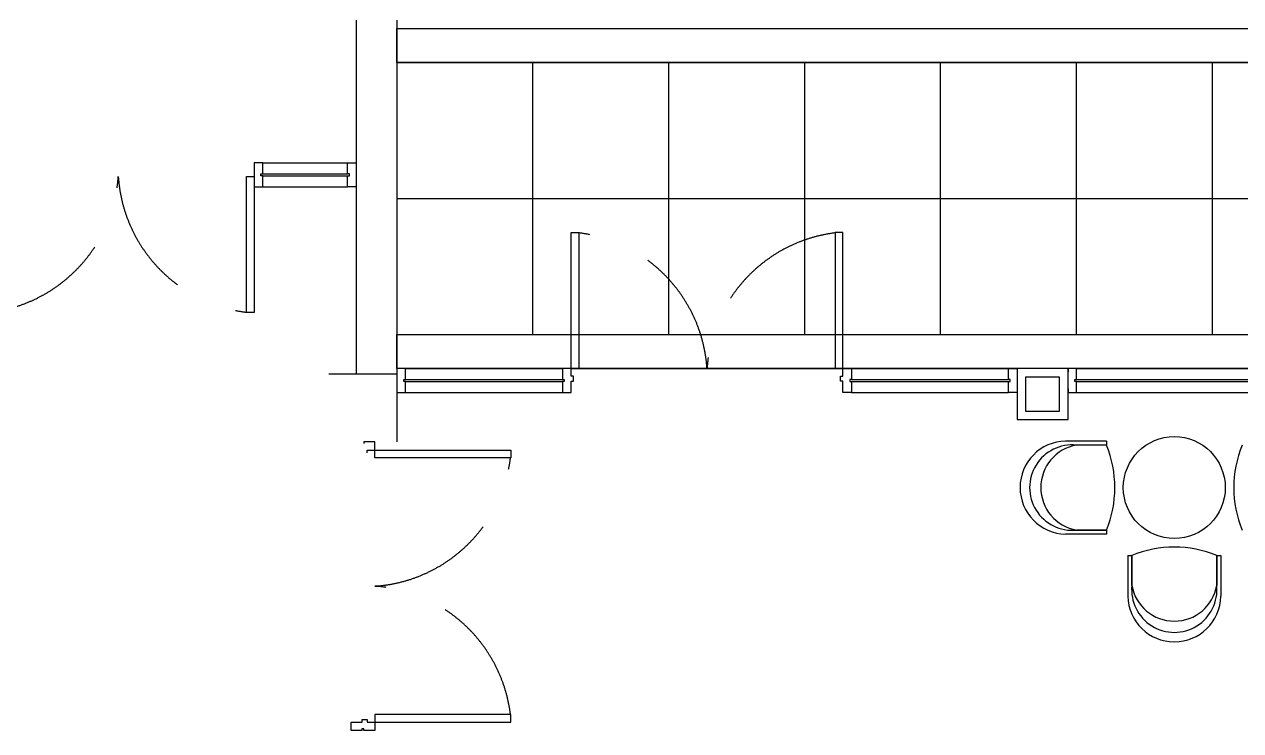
# Model space of a CAD drawing. Header units: millimetres. Extents: x 526420 to 928802, y 401925 to 509768.
# Drawn here: x 902939 to 910098, y 420059 to 424214 of the extents above; entities that cross this region are included whole.
import ezdxf

# ---------------------------------------------------------------- set-up
doc = ezdxf.new("R2010")
doc.units = ezdxf.units.MM
doc.header["$LTSCALE"] = 3000
doc.header["$MEASUREMENT"] = 0
doc.linetypes.add('DASHED2', pattern=[0.375, 0.25, -0.125])
doc.layers.get('0').update_dxf_attribs({"linetype": 'CONTINUOUS'})
for name, color, linetype in [('D-GJG', 7, 'CONTINUOUS'), ('D-WALL', 7, 'CONTINUOUS'), ('P-DOOR', 7, 'CONTINUOUS'), ('P-FURNI-I', 7, 'CONTINUOUS')]:
    doc.layers.add(name, color=color, linetype=linetype)

msp = doc.modelspace()

# ---------------------------------------------------------------- linework, layer by layer
at = {"color": 0}
for p, q in [((909308.2, 421763), (909067.9, 421763)), ((909131.7, 421739), (909308.2, 421739.7)), ((909308.2, 421739.7), (909131.7, 421739)), ((909308.2, 421739), (909131.7, 421739)), ((909308.2, 421763), (909308.2, 421739.7)), ((909131.7, 421239), (909308.2, 421239)), ((909131.7, 421239), (909308.2, 421239)), ((909308.2, 421238.3), (909131.8, 421238.9)), ((909308.2, 421239), (909308.2, 421214.9)), ((909308.2, 421214.9), (909067.9, 421214.9)), ((909433.6, 421089.7), (909457, 421089.7)), ((909433.6, 421089.7), (909433.6, 420849.5)), ((909457.6, 420913.2), (909457, 421089.7)), ((909457, 421089.7), (909457.6, 420913.2)), ((909457.6, 421089.8), (909457.6, 420913.2)), ((909957.7, 420913.2), (909957.7, 421089.8)), ((909957.7, 421089.8), (909981.7, 421089.8)), ((909957.7, 420913.2), (909957.7, 421089.8)), ((909958.4, 421089.8), (909957.7, 420913.3)), ((909981.7, 421089.8), (909981.7, 420849.5))]:
    msp.add_line(p, q, dxfattribs=at)
for centre, radius, start, end in [((909074, 421489), 274.1, 91.25521, 268.74367), ((909107.1, 421489), 251.2, 84.38621, 275.61267), ((909175.8, 421489), 253.9, 99.99951, 259.99937), ((908699.2, 421489), 658.4, 337.68251, 22.31638), ((910715.9, 421489), 658.4, 157.68362, 202.31749), ((909707.6, 420480.7), 658.4, 67.68251, 112.31638), ((909707.6, 420888.6), 251.2, 174.38621, 5.61267), ((909707.6, 420957.3), 253.9, 189.99951, 349.99937), ((909707.6, 420855.5), 274.1, 181.25521, 358.74367)]:
    msp.add_arc(centre, radius, start, end, dxfattribs=at)
at = {"layer": 'D-GJG', "color": 0, "ltscale": 2}
for p, q in [((904342.2, 423399), (904292.2, 423399)), ((904292.2, 423399), (904292.2, 423334)), ((904342.2, 423399), (904292.2, 423399)), ((904292.2, 423399), (904292.2, 423334)), ((904342.2, 423399.1), (904842.2, 423399)), ((904342.2, 423335), (904342.2, 423399)), ((904342.2, 423335), (904342.2, 423399)), ((904842.2, 423335.1), (904842.2, 423399.1)), ((904842.2, 423399.1), (904892.2, 423399.1)), ((904892.2, 423399.1), (904892.2, 423379.1)), ((904292.2, 423334), (904292.2, 423334)), ((904292.2, 423334), (904292.2, 423304)), ((904292.2, 423334), (904292.2, 423334)), ((904292.2, 423334), (904292.2, 423304)), ((904332.2, 423323), (904332.2, 423335)), ((904332.2, 423335), (904342.2, 423335)), ((904332.2, 423323), (904332.2, 423335)), ((904332.2, 423335), (904342.2, 423335)), ((904342.2, 423323), (904332.2, 423323)), ((904342.2, 423323), (904332.2, 423323)), ((904342.2, 423335), (904842.2, 423335)), ((904342.2, 423259), (904342.2, 423323)), ((904342.2, 423323), (904842.2, 423323)), ((904342.2, 423259), (904342.2, 423323)), ((904852.2, 423335.1), (904842.2, 423335.1)), ((904842.2, 423259.1), (904842.2, 423323.1)), ((904842.2, 423323.1), (904852.2, 423323.1)), ((904852.2, 423323.1), (904852.2, 423335.1)), ((904292.2, 423304), (904292.2, 423304)), ((904292.2, 423304), (904292.2, 423259)), ((904292.2, 423304), (904292.2, 423304)), ((904292.2, 423304), (904292.2, 423259)), ((904292.2, 423259), (904342.2, 423259)), ((904292.2, 423259), (904342.2, 423259)), ((904342.2, 423259.1), (904842.2, 423259)), ((904892.2, 423259.1), (904842.2, 423259.1)), ((904892.2, 423279.1), (904892.2, 423259.1)), ((905182.2, 422189.1), (905132.2, 422189.1)), ((905132.2, 422189.1), (905132.2, 422169.1)), ((905182.2, 422125.1), (905182.2, 422189.1)), ((905182.2, 422189.1), (906107.2, 422189.1)), ((906107.2, 422189.1), (906107.2, 422125.1)), ((906157.2, 422189.1), (906107.2, 422189.1)), ((906157.2, 422144.1), (906157.2, 422189.1)), ((907757.2, 422144.1), (907757.2, 422189.1)), ((907757.2, 422189.1), (907807.2, 422189.1)), ((907757.2, 422144.1), (907757.2, 422189.1)), ((907757.2, 422189.1), (907807.2, 422189.1)), ((907807.2, 422189.1), (908732.2, 422189)), ((907807.2, 422189.1), (907807.2, 422125.1)), ((907807.2, 422189.1), (907807.2, 422125.1)), ((908732.2, 422125.1), (908732.2, 422189.1)), ((908732.2, 422189.1), (908782.2, 422189.1)), ((908782.2, 422189.1), (908782.2, 422169.1)), ((909132.2, 422189.1), (909082.2, 422189.1)), ((909082.2, 422189.1), (909082.2, 422169.1)), ((909132.2, 422189.1), (915992.3, 422189.1)), ((909132.2, 422125.1), (909132.2, 422189.1)), ((905172.2, 422113.1), (905172.2, 422125.1)), ((905172.2, 422125.1), (905182.2, 422125.1)), ((905182.2, 422113.1), (905172.2, 422113.1)), ((905182.2, 422125.1), (906107.2, 422125.1)), ((905182.2, 422049.1), (905182.2, 422113.1)), ((905182.2, 422113.1), (906107.2, 422113.1)), ((906107.2, 422125.1), (906117.2, 422125.1)), ((906117.2, 422113.1), (906107.2, 422113.1)), ((906107.2, 422113.1), (906107.2, 422049.1)), ((906117.2, 422125.1), (906117.2, 422113.1)), ((906172.2, 422144.1), (906157.2, 422144.1)), ((906157.2, 422049.1), (906157.2, 422114.1)), ((906157.2, 422114.1), (906172.2, 422114.1)), ((906172.2, 422114.1), (906172.2, 422144.1)), ((907742.2, 422114.1), (907742.2, 422144.1)), ((907742.2, 422144.1), (907757.2, 422144.1)), ((907742.2, 422114.1), (907742.2, 422144.1)), ((907742.2, 422144.1), (907757.2, 422144.1)), ((907757.2, 422114.1), (907742.2, 422114.1)), ((907757.2, 422114.1), (907742.2, 422114.1)), ((907757.2, 422049.1), (907757.2, 422114.1)), ((907757.2, 422049.1), (907757.2, 422114.1)), ((907807.2, 422125.1), (907797.2, 422125.1)), ((907797.2, 422125.1), (907797.2, 422113.1)), ((907807.2, 422125.1), (907797.2, 422125.1)), ((907797.2, 422125.1), (907797.2, 422113.1)), ((907797.2, 422113.1), (907807.2, 422113.1)), ((907797.2, 422113.1), (907807.2, 422113.1)), ((907807.2, 422125.1), (908732.2, 422125)), ((907807.2, 422113.1), (908732.2, 422113)), ((907807.2, 422113.1), (907807.2, 422049.1)), ((907807.2, 422113.1), (907807.2, 422049.1)), ((908742.2, 422125.1), (908732.2, 422125.1)), ((908732.2, 422049.1), (908732.2, 422113.1)), ((908732.2, 422113.1), (908742.2, 422113.1)), ((908742.2, 422113.1), (908742.2, 422125.1)), ((909122.2, 422113.1), (909122.2, 422125.1)), ((909122.2, 422125.1), (909132.2, 422125.1)), ((909132.2, 422113.1), (909122.2, 422113.1)), ((909132.2, 422125.1), (912742.2, 422125)), ((909132.2, 422113.1), (912732.2, 422113)), ((909132.2, 422049.1), (909132.2, 422113.1)), ((905132.2, 422069.1), (905132.2, 422049.1)), ((905132.2, 422049.1), (905182.2, 422049.1)), ((905182.2, 422049.1), (906107.2, 422049.1)), ((906107.2, 422049.1), (906157.2, 422049.1)), ((907807.2, 422049.1), (907757.2, 422049.1)), ((907807.2, 422049.1), (907757.2, 422049.1)), ((907807.2, 422049.1), (908732.2, 422049)), ((908782.2, 422049.1), (908732.2, 422049.1)), ((908782.2, 422069.1), (908782.2, 422049.1)), ((909082.2, 422069.1), (909082.2, 422049.1)), ((909082.2, 422049.1), (909132.2, 422049.1)), ((909132.2, 422049.1), (912732.2, 422049.1)), ((905002.2, 421759.1), (904938.2, 421759.1)), ((904938.2, 421759.1), (904938.2, 421749.1)), ((905002.2, 421709.1), (905002.2, 421759.1)), ((904957.2, 421694.1), (904957.2, 421709.1)), ((904957.2, 421709.1), (905002.2, 421709.1)), ((904862.2, 420059.1), (904862.2, 420109.1)), ((904862.2, 420109.1), (904927.2, 420109.1)), ((904862.2, 420059.1), (904862.2, 420109.1)), ((904862.2, 420109.1), (904927.2, 420109.1)), ((904927.2, 420109.1), (904927.2, 420124.1)), ((904927.2, 420124.1), (904957.2, 420124.1)), ((904927.2, 420109.1), (904927.2, 420124.1)), ((904927.2, 420124.1), (904957.2, 420124.1)), ((904957.2, 420124.1), (904957.2, 420109.1)), ((904957.2, 420124.1), (904957.2, 420109.1)), ((904957.2, 420109.1), (905002.2, 420109.1)), ((904957.2, 420109.1), (905002.2, 420109.1)), ((905002.2, 420109.1), (905002.2, 420059.1)), ((905002.2, 420109.1), (905002.2, 420059.1)), ((904926.2, 420059.1), (904862.2, 420059.1)), ((904926.2, 420059.1), (904862.2, 420059.1)), ((904938.2, 420069.1), (904926.2, 420069.1)), ((904926.2, 420069.1), (904926.2, 420059.1)), ((904938.2, 420069.1), (904926.2, 420069.1)), ((904926.2, 420069.1), (904926.2, 420059.1)), ((904938.2, 420059.1), (904938.2, 420069.1)), ((904938.2, 420059.1), (904938.2, 420069.1)), ((905002.2, 420059.1), (904938.2, 420059.1)), ((905002.2, 420059.1), (904938.2, 420059.1))]:
    msp.add_line(p, q, dxfattribs=at)
at = {"layer": 'D-WALL', "color": 0, "ltscale": 100}
for p, q in [((904892.2, 424239.1), (904892.2, 422159.1)), ((905132.2, 424239.1), (905132.2, 422159.1)), ((904732.2, 422159.1), (905132.2, 422159.1)), ((905132.2, 422159.1), (905132.2, 421759.1)), ((909082.2, 422189.1), (908782.2, 422189.1)), ((908782.2, 422189.1), (908782.2, 421889.1)), ((909082.2, 421889.1), (909082.2, 422189.1)), ((909032.2, 422139.1), (908832.2, 422139.1)), ((908832.2, 422139.1), (908832.2, 421939.1)), ((909032.2, 421939.1), (909032.2, 422139.1)), ((908782.2, 421889.1), (909082.2, 421889.1)), ((908832.2, 421939.1), (909032.2, 421939.1))]:
    msp.add_line(p, q, dxfattribs=at)
at = {"layer": 'P-DOOR', "color": 0}
for p, q in [((904247.2, 422519), (904247.2, 423319)), ((904247.2, 423319), (904292.2, 423319)), ((904292.2, 423319), (904292.2, 422519)), ((906157.2, 422188.7), (906157.2, 422988.7)), ((906157.2, 422988.7), (906202.2, 422988.7)), ((906202.2, 422988.7), (906202.2, 422188.7)), ((907712.2, 422988.7), (907712.2, 422188.7)), ((907757.2, 422988.7), (907712.2, 422988.7)), ((907757.2, 422188.7), (907757.2, 422988.7)), ((904292.2, 422519), (904247.2, 422519)), ((906202.2, 422188.7), (906157.2, 422188.7)), ((907712.2, 422188.7), (907757.2, 422188.7)), ((905001.9, 421664.1), (905001.9, 421709.1)), ((905001.9, 421709.1), (905801.9, 421709.1)), ((905801.9, 421664.1), (905001.9, 421664.1)), ((905801.9, 421709.1), (905801.9, 421664.1)), ((905801.9, 420154.1), (905001.9, 420154.1)), ((905001.9, 420154.1), (905001.9, 420109.1)), ((905001.9, 420109.1), (905801.9, 420109.1)), ((905801.9, 420109.1), (905801.9, 420154.1))]:
    msp.add_line(p, q, dxfattribs=at)
at = {"layer": 'P-DOOR', "color": 0, "linetype": 'DASHED2'}
for centre, start, end in [((902631.9, 423376.2), 277.01907, 356.19947), ((904352.6, 423376.2), 183.80053, 262.98093), ((906096.9, 422131.6), 3.80053, 82.98093), ((907817.6, 422131.6), 97.01907, 176.19947), ((904944.7, 421769.4), 273.80053, 352.98093), ((904944.7, 420048.7), 7.01907, 86.19947)]:
    msp.add_arc(centre, 862.3, start, end, dxfattribs=at)
at = {"layer": 'P-FURNI-I', "color": 0, "ltscale": 2}
for p, q in [((905132.2, 424189.1), (918122.3, 424189.1)), ((905132.2, 424189.1), (918132.3, 424189.1)), ((905132.2, 423989.1), (905132.2, 424189.1)), ((905132.2, 423989.1), (917922.3, 423989.1)), ((917932.3, 423989.1), (905132.2, 423989.1)), ((905932.3, 422389.1), (905932.3, 423989.1)), ((906732.3, 422389.1), (906732.3, 423989.1)), ((907532.3, 422389.1), (907532.3, 423989.1)), ((908332.3, 422389.1), (908332.3, 423989.1)), ((909132.3, 422389.1), (909132.3, 423989.1)), ((909932.3, 422389.1), (909932.3, 423989.1)), ((905132.2, 423189.1), (917932.3, 423189.1)), ((905132.2, 422389.1), (916322.3, 422389.1)), ((905132.2, 422389.1), (916332.3, 422389.1)), ((905132.2, 422189.1), (905132.2, 422389.1)), ((916132.3, 422189.1), (905132.2, 422189.1)), ((906157.2, 422189.1), (907757.2, 422189.1))]:
    msp.add_line(p, q, dxfattribs=at)
msp.add_circle((909707.5, 421489.1), 300, dxfattribs=at)

doc.saveas('drawing.dxf')
